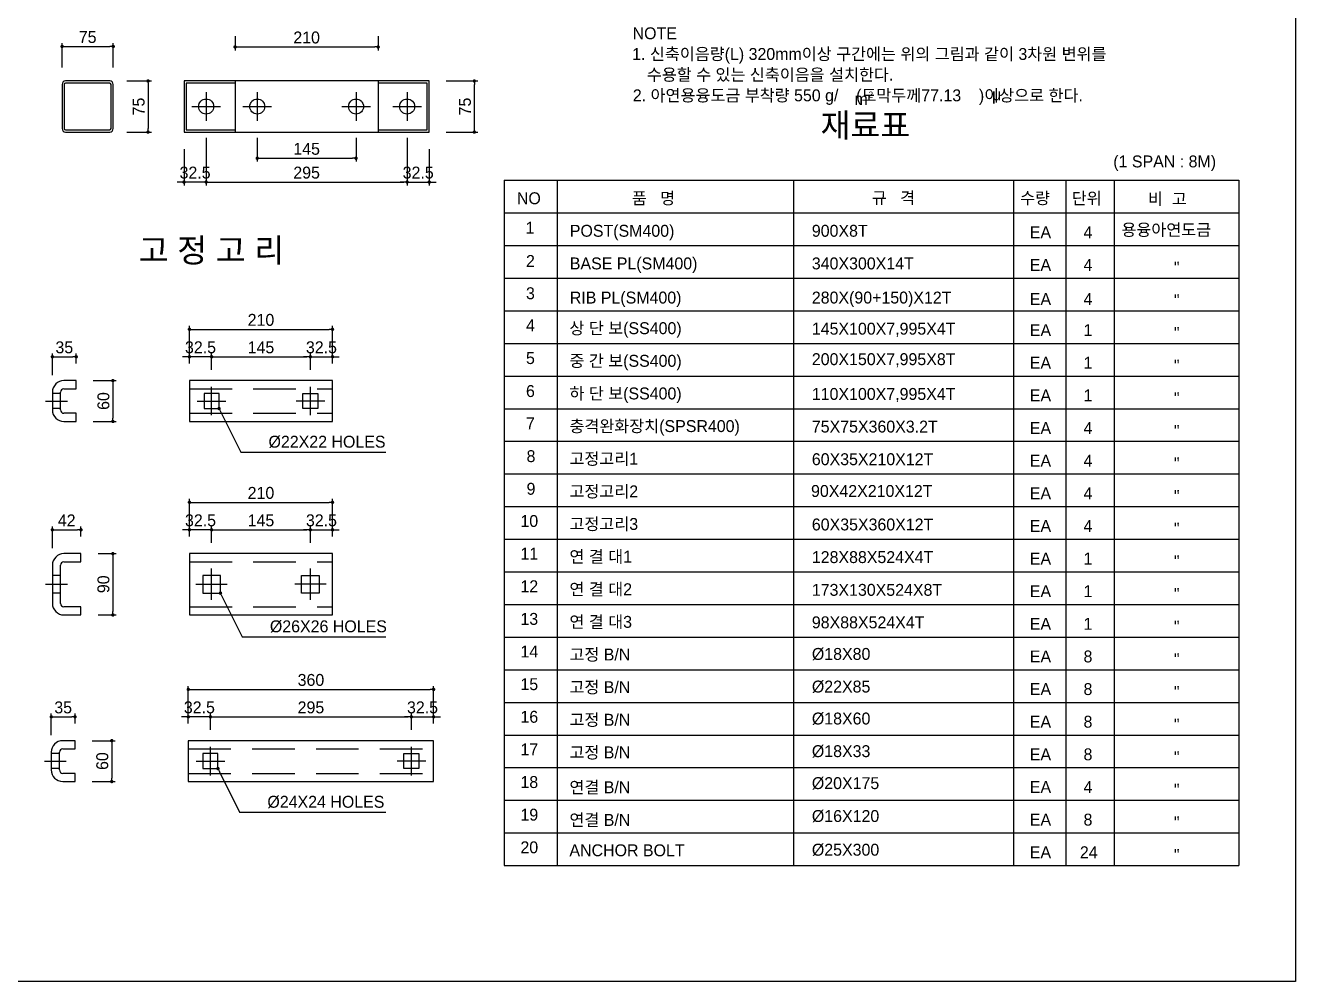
# Model space of a CAD drawing. Header units: metres. Extents: x 185094 to 267743, y 19941 to 53123.
# Drawn here: x 262549 to 266278, y 35138 to 37946 of the extents above; entities that cross this region are included whole.
import ezdxf
from ezdxf.enums import TextEntityAlignment as Align

# ---------------------------------------------------------------- set-up
doc = ezdxf.new("R2010")
doc.units = ezdxf.units.M
doc.header["$LTSCALE"] = 500
for name, pattern in [('CENTER', [2, 1.25, -0.25, 0.25, -0.25]), ('HIDDEN', [0.375, 0.25, -0.125]), ('HIDDEN2', [0.1875, 0.125, -0.0625])]:
    doc.linetypes.add(name, pattern=pattern)
doc.layers.add('DIML', color=1, linetype='Continuous')
doc.layers.add('TITL1', color=6, linetype='HIDDEN2')
doc.styles.add('HY견고딕', font='')
doc.styles.add('MtXpl_', font='신명조.shx')
doc.styles.add('휴먼고딕', font='HMKMG.TTF')
doc.styles.get('HY견고딕').set_extended_font_data('HYgtrE')

# ---------------------------------------------------------------- blocks, each defined once
blk = doc.blocks.new('_Dot')
at = {"color": 0, "linetype": 'ByBlock', "lineweight": -2}
blk.add_line((-0.5, 0), (-1, 0), dxfattribs=at)
at = {"color": 0, "linetype": 'ByBlock', "const_width": 0.5}
blk.add_lwpolyline([(-0.25, 0, 1), (0.25, 0, 1)], format="xyb", close=True, dxfattribs=at)

msp = doc.modelspace()

# ---------------------------------------------------------------- linework, layer by layer
for p, q in [((266277.7884, 40708.1171), (266277.7884, 35137.5536)), ((266277.7884, 35137.5536), (258412.3864, 35137.5536))]:
    msp.add_line(p, q)
at = {"ltscale": 0.7}
for p, q in [((262656.8308, 37772.2723), (262656.8308, 37642.2723)), ((262663.2308, 37772.2723), (262663.2308, 37642.2723)), ((262796.8308, 37782.2723), (262666.8308, 37782.2723)), ((262796.8308, 37775.8723), (262666.8308, 37775.8723)), ((262800.4308, 37642.2723), (262800.4308, 37772.2723)), ((262806.8308, 37642.2723), (262806.8308, 37772.2723)), ((263734.6835, 37782.2723), (263014.6835, 37782.2723)), ((263014.6835, 37782.2723), (263014.6835, 37632.2723)), ((263021.0835, 37775.8723), (263021.0835, 37638.6723)), ((263164.6835, 37775.8723), (263021.0835, 37775.8723)), ((263164.6835, 37782.2723), (263164.6835, 37632.2723)), ((263584.6835, 37782.2723), (263584.6835, 37632.2723)), ((263728.2835, 37775.8723), (263584.6835, 37775.8723)), ((263728.2835, 37638.6723), (263728.2835, 37775.8723)), ((263734.6835, 37632.2723), (263734.6835, 37782.2723)), ((262666.8308, 37638.6723), (262796.8308, 37638.6723)), ((262666.8308, 37632.2723), (262796.8308, 37632.2723)), ((263014.6835, 37632.2723), (263734.6835, 37632.2723)), ((263021.0835, 37638.6723), (263164.6835, 37638.6723)), ((263584.6835, 37638.6723), (263728.2835, 37638.6723)), ((262698.2957, 36902.4557), (262662.2957, 36902.4557)), ((262662.2957, 36878.4557), (262698.2957, 36878.4557)), ((262698.2957, 36878.4557), (262698.2957, 36902.4557)), ((263450.6232, 36902.4557), (263030.6232, 36902.4557)), ((263030.6232, 36902.4557), (263030.6232, 36782.4557)), ((263450.6232, 36782.4557), (263450.6232, 36902.4557)), ((262628.2957, 36868.4557), (262628.2957, 36816.4557)), ((262652.2957, 36816.4557), (262652.2957, 36868.4557)), ((263117.6232, 36864.4557), (263073.6232, 36864.4557)), ((263073.6232, 36864.4557), (263073.6232, 36820.4557)), ((263117.6232, 36820.4557), (263117.6232, 36864.4557)), ((263363.6232, 36820.4557), (263363.6232, 36864.4557)), ((263363.6232, 36864.4557), (263407.6232, 36864.4557)), ((263407.6232, 36864.4557), (263407.6232, 36820.4557)), ((262698.2957, 36806.4557), (262662.2957, 36806.4557)), ((262698.2957, 36782.4557), (262698.2957, 36806.4557)), ((263073.6232, 36820.4557), (263117.6232, 36820.4557)), ((263407.6232, 36820.4557), (263363.6232, 36820.4557)), ((262662.2957, 36782.4557), (262698.2957, 36782.4557)), ((263030.6232, 36782.4557), (263450.6232, 36782.4557)), ((262712.2957, 36394.3307), (262662.2957, 36394.3307)), ((262712.2957, 36370.3307), (262712.2957, 36394.3307)), ((263450.6232, 36394.3307), (263030.6232, 36394.3307)), ((263030.6232, 36394.3307), (263030.6232, 36214.3307)), ((263450.6232, 36214.3307), (263450.6232, 36394.3307)), ((262628.2957, 36360.3307), (262628.2957, 36248.3307)), ((262652.2957, 36248.3307), (262652.2957, 36360.3307)), ((262662.2957, 36370.3307), (262712.2957, 36370.3307)), ((263121.6232, 36330.3307), (263069.6232, 36330.3307)), ((263069.6232, 36330.3307), (263069.6232, 36278.3307)), ((263121.6232, 36278.3307), (263121.6232, 36330.3307)), ((263359.6232, 36278.3307), (263359.6232, 36330.3307)), ((263359.6232, 36330.3307), (263411.6232, 36330.3307)), ((263411.6232, 36330.3307), (263411.6232, 36278.3307)), ((263069.6232, 36278.3307), (263121.6232, 36278.3307)), ((263411.6232, 36278.3307), (263359.6232, 36278.3307)), ((262712.2957, 36238.3307), (262662.2957, 36238.3307)), ((262662.2957, 36214.3307), (262712.2957, 36214.3307)), ((262712.2957, 36214.3307), (262712.2957, 36238.3307)), ((263030.6232, 36214.3307), (263450.6232, 36214.3307)), ((262694.9673, 35845.0666), (262658.9673, 35845.0666)), ((262694.9673, 35821.0666), (262694.9673, 35845.0666)), ((263747.2948, 35845.0666), (263027.2948, 35845.0666)), ((263027.2948, 35845.0666), (263027.2948, 35725.0666)), ((263747.2948, 35725.0666), (263747.2948, 35845.0666)), ((262624.9673, 35811.0666), (262624.9673, 35759.0666)), ((262648.9673, 35759.0666), (262648.9673, 35811.0666)), ((262658.9673, 35821.0666), (262694.9673, 35821.0666)), ((263114.2948, 35807.0666), (263070.2948, 35807.0666)), ((263070.2948, 35807.0666), (263070.2948, 35763.0666)), ((263114.2948, 35763.0666), (263114.2948, 35807.0666)), ((263660.2948, 35763.0666), (263660.2948, 35807.0666)), ((263660.2948, 35807.0666), (263704.2948, 35807.0666)), ((263704.2948, 35807.0666), (263704.2948, 35763.0666)), ((263070.2948, 35763.0666), (263114.2948, 35763.0666)), ((263704.2948, 35763.0666), (263660.2948, 35763.0666)), ((262694.9673, 35749.0666), (262658.9673, 35749.0666)), ((262658.9673, 35725.0666), (262694.9673, 35725.0666)), ((262694.9673, 35725.0666), (262694.9673, 35749.0666)), ((263027.2948, 35725.0666), (263747.2948, 35725.0666))]:
    msp.add_line(p, q, dxfattribs=at)
at = {"color": 1, "linetype": 'CENTER', "ltscale": 0.7}
for p, q in [((263079.6835, 37749.2723), (263079.6835, 37665.2723)), ((263229.6835, 37749.2723), (263229.6835, 37665.2723)), ((263519.6835, 37749.2723), (263519.6835, 37665.2723)), ((263669.6835, 37749.2723), (263669.6835, 37665.2723)), ((263037.6835, 37707.2723), (263121.6835, 37707.2723)), ((263187.6835, 37707.2723), (263271.6835, 37707.2723)), ((263477.6835, 37707.2723), (263561.6835, 37707.2723)), ((263627.6835, 37707.2723), (263711.6835, 37707.2723)), ((263095.6232, 36800.4557), (263095.6232, 36884.4557)), ((263385.6232, 36800.4557), (263385.6232, 36884.4557)), ((262608.2957, 36842.4557), (262672.2957, 36842.4557)), ((263053.6232, 36842.4557), (263137.6232, 36842.4557)), ((263427.6232, 36842.4557), (263343.6232, 36842.4557)), ((263095.6232, 36258.3307), (263095.6232, 36350.3307)), ((263385.6232, 36258.3307), (263385.6232, 36350.3307)), ((262608.2957, 36304.3307), (262672.2957, 36304.3307)), ((263049.6232, 36304.3307), (263141.6232, 36304.3307)), ((263431.6232, 36304.3307), (263339.6232, 36304.3307)), ((263092.2948, 35743.0666), (263092.2948, 35827.0666)), ((263682.2948, 35743.0666), (263682.2948, 35827.0666)), ((262604.9673, 35785.0666), (262668.9673, 35785.0666)), ((263050.2948, 35785.0666), (263134.2948, 35785.0666)), ((263724.2948, 35785.0666), (263640.2948, 35785.0666))]:
    msp.add_line(p, q, dxfattribs=at)
at = {"color": 3, "linetype": 'HIDDEN'}
for p, q in [((263030.6232, 36878.4557), (263450.6232, 36878.4557)), ((262652.2957, 36864.4557), (262628.2957, 36864.4557)), ((262652.2957, 36820.4557), (262628.2957, 36820.4557)), ((263030.6232, 36806.4557), (263450.6232, 36806.4557)), ((263030.6232, 36370.3307), (263450.6232, 36370.3307)), ((262652.2957, 36330.3307), (262628.2957, 36330.3307)), ((262652.2957, 36278.3307), (262628.2957, 36278.3307)), ((263030.6232, 36238.3307), (263450.6232, 36238.3307)), ((262648.9673, 35807.0666), (262624.9673, 35807.0666)), ((263027.2948, 35821.0666), (263747.2948, 35821.0666)), ((262648.9673, 35763.0666), (262624.9673, 35763.0666)), ((263027.2948, 35749.0666), (263747.2948, 35749.0666))]:
    msp.add_line(p, q, dxfattribs=at)
at = {"ltscale": 0.7}
for centre in [(263079.6835, 37707.2723), (263229.6835, 37707.2723), (263519.6835, 37707.2723), (263669.6835, 37707.2723)]:
    msp.add_circle(centre, 22, dxfattribs=at)
for centre, radius, start, end in [((262666.8308, 37772.2723), 10, 90, 180), ((262666.8308, 37772.2723), 3.6, 90, 180), ((262796.8308, 37772.2723), 10, 0, 90), ((262796.8308, 37772.2723), 3.6, 360, 90), ((262666.8308, 37642.2723), 10, 180, 270), ((262666.8308, 37642.2723), 3.6, 180, 270), ((262796.8308, 37642.2723), 3.6, 270, 0), ((262796.8308, 37642.2723), 10, 270, 0), ((262662.2957, 36868.4557), 34, 90, 180), ((262662.2957, 36868.4557), 10, 90, 180), ((262662.2957, 36816.4557), 34, 180, 270), ((262662.2957, 36816.4557), 10, 180, 270), ((262662.2957, 36360.3307), 34, 90, 180), ((262662.2957, 36360.3307), 10, 90, 180), ((262662.2957, 36248.3307), 34, 180, 270), ((262662.2957, 36248.3307), 10, 180, 270), ((262658.9673, 35811.0666), 34, 90, 180), ((262658.9673, 35811.0666), 10, 90, 180), ((262658.9673, 35759.0666), 34, 180, 270), ((262658.9673, 35759.0666), 10, 180, 270)]:
    msp.add_arc(centre, radius, start, end, dxfattribs=at)
at = {"layer": 'DIML', "color": 1, "ltscale": 0.7}
for p, q in [((262656.8308, 37822.2723), (262656.8308, 37893.7066)), ((262666.8308, 37883.7066), (262796.8308, 37883.7066)), ((262806.8308, 37822.2723), (262806.8308, 37893.7066)), ((263164.6835, 37913.8471), (263164.6835, 37872.2459)), ((263584.6835, 37913.8471), (263584.6835, 37872.2459)), ((263174.6835, 37882.2459), (263574.6835, 37882.2459)), ((262846.8308, 37782.2723), (262919.0508, 37782.2723)), ((262909.0508, 37772.2723), (262909.0508, 37642.2723)), ((263784.6835, 37782.2723), (263876.9673, 37782.2723)), ((263866.9673, 37642.2723), (263866.9673, 37772.2723)), ((262846.8308, 37632.2723), (262919.0508, 37632.2723)), ((263784.6835, 37632.2723), (263876.9673, 37632.2723)), ((263079.6835, 37615.2723), (263079.6835, 37475.4778)), ((263229.6835, 37615.2723), (263229.6835, 37545.3921)), ((263519.6835, 37615.2723), (263519.6835, 37545.3921)), ((263669.6835, 37615.2723), (263669.6835, 37475.4778)), ((263014.6835, 37582.2723), (263014.6835, 37475.4778)), ((263239.6835, 37555.3921), (263509.6835, 37555.3921)), ((263734.6835, 37582.2723), (263734.6835, 37475.4778)), ((263079.6835, 37524.1009), (263079.6835, 37475.4778)), ((263004.6835, 37485.4778), (262994.6835, 37485.4778)), ((263079.6835, 37485.4778), (263014.6835, 37485.4778)), ((263089.6835, 37485.4778), (263659.6835, 37485.4778)), ((263089.6835, 37485.4778), (263099.6835, 37485.4778)), ((263659.6835, 37485.4778), (263649.6835, 37485.4778)), ((263669.6835, 37495.0208), (263669.6835, 37475.4778)), ((263669.6835, 37485.4778), (263734.6835, 37485.4778)), ((263744.6835, 37485.4778), (263754.6835, 37485.4778)), ((263030.6232, 36952.4557), (263030.6232, 37062.9929)), ((263040.6232, 37052.9929), (263440.6232, 37052.9929)), ((263450.6232, 36952.4557), (263450.6232, 37062.9929)), ((262628.2957, 36918.4557), (262628.2957, 36982.4557)), ((262638.2957, 36972.4557), (262688.2957, 36972.4557)), ((262698.2957, 36952.4557), (262698.2957, 36982.4557)), ((263020.6232, 36972.4557), (263010.6232, 36972.4557)), ((263030.6232, 36952.4557), (263030.6232, 36982.4557)), ((263095.6232, 36972.4557), (263030.6232, 36972.4557)), ((263095.6232, 36982.4664), (263095.6232, 36982.4557)), ((263095.6232, 36934.4557), (263095.6232, 36982.4557)), ((263105.6232, 36972.4557), (263375.6232, 36972.4557)), ((263105.6232, 36972.4557), (263115.6232, 36972.4557)), ((263375.6232, 36972.4557), (263365.6232, 36972.4557)), ((263385.6232, 36978.505), (263385.6232, 36982.4557)), ((263385.6232, 36934.4557), (263385.6232, 36982.4557)), ((263385.6232, 36972.4557), (263450.6232, 36972.4557)), ((263450.6232, 36952.4557), (263450.6232, 36982.4557)), ((263460.6232, 36972.4557), (263470.6232, 36972.4557)), ((262748.2957, 36902.4557), (262815.8526, 36902.4557)), ((262805.8526, 36892.4557), (262805.8526, 36792.4557)), ((262748.2957, 36782.4557), (262815.8526, 36782.4557)), ((263030.6232, 36444.3307), (263030.6232, 36554.8679)), ((263040.6232, 36544.8679), (263440.6232, 36544.8679)), ((263450.6232, 36444.3307), (263450.6232, 36554.8679)), ((262628.2957, 36410.3307), (262628.2957, 36474.3307)), ((262712.2957, 36444.3307), (262712.2957, 36474.3307)), ((263030.6232, 36444.3307), (263030.6232, 36474.3307)), ((263095.6232, 36474.3414), (263095.6232, 36474.3307)), ((263095.6232, 36426.3307), (263095.6232, 36474.3307)), ((263385.6232, 36470.38), (263385.6232, 36474.3307)), ((263385.6232, 36426.3307), (263385.6232, 36474.3307)), ((263450.6232, 36444.3307), (263450.6232, 36474.3307)), ((262638.2957, 36464.3307), (262702.2957, 36464.3307)), ((263020.6232, 36464.3307), (263010.6232, 36464.3307)), ((263095.6232, 36464.3307), (263030.6232, 36464.3307)), ((263105.6232, 36464.3307), (263115.6232, 36464.3307)), ((263105.6232, 36464.3307), (263375.6232, 36464.3307)), ((263375.6232, 36464.3307), (263365.6232, 36464.3307)), ((263385.6232, 36464.3307), (263450.6232, 36464.3307)), ((263460.6232, 36464.3307), (263470.6232, 36464.3307)), ((262762.2957, 36394.3307), (262815.8743, 36394.3307)), ((262805.8743, 36384.3307), (262805.8743, 36224.3307)), ((262762.2957, 36214.3307), (262815.8743, 36214.3307)), ((263027.2948, 35895.0666), (263027.2948, 36005.6039)), ((263037.2948, 35995.6039), (263737.2948, 35995.6039)), ((263747.2948, 35895.0666), (263747.2948, 36005.6039)), ((262624.9673, 35861.0666), (262624.9673, 35925.0666)), ((262634.9673, 35915.0666), (262684.9673, 35915.0666)), ((262694.9673, 35895.0666), (262694.9673, 35925.0666)), ((263017.2948, 35915.0666), (263007.2948, 35915.0666)), ((263027.2948, 35895.0666), (263027.2948, 35925.0666)), ((263092.2948, 35915.0666), (263027.2948, 35915.0666)), ((263092.2948, 35877.0666), (263092.2948, 35925.0666)), ((263092.2948, 35877.0666), (263092.2948, 35925.0666)), ((263102.2948, 35915.0666), (263672.2948, 35915.0666)), ((263102.2948, 35915.0666), (263112.2948, 35915.0666)), ((263672.2948, 35915.0666), (263662.2948, 35915.0666)), ((263682.2948, 35877.0666), (263682.2948, 35925.0666)), ((263682.2948, 35921.1159), (263682.2948, 35925.0666)), ((263682.2948, 35915.0666), (263747.2948, 35915.0666)), ((263747.2948, 35895.0666), (263747.2948, 35925.0666)), ((263757.2948, 35915.0666), (263767.2948, 35915.0666)), ((262744.9673, 35845.0666), (262812.5242, 35845.0666)), ((262802.5242, 35835.0666), (262802.5242, 35735.0666)), ((262744.9673, 35725.0666), (262812.5242, 35725.0666))]:
    msp.add_line(p, q, dxfattribs=at)
at = {"layer": 'DIML'}
for p, q in [((263954.9392, 37490.7515), (263954.9392, 35478.4082)), ((263954.9392, 37490.7515), (266025.1394, 37490.7515)), ((263954.9392, 37490.7515), (266111.39, 37490.7515)), ((264109.7458, 37490.7515), (264109.7458, 35478.4082)), ((264803.9879, 37490.7515), (264803.9879, 35478.4082)), ((265449.7576, 37490.7515), (265449.7576, 35478.4082)), ((265603.2372, 37490.7515), (265603.2372, 35478.4082)), ((265744.7262, 37490.7515), (265744.7262, 35478.4082)), ((266111.39, 37490.7515), (266111.39, 35478.4082)), ((263954.9392, 37394.9257), (266111.39, 37394.9257)), ((263954.9392, 37299.0998), (266111.39, 37299.0998)), ((263954.9392, 37203.2739), (266111.39, 37203.2739)), ((263954.9392, 37107.448), (266111.39, 37107.448)), ((263954.9392, 37011.6222), (266111.39, 37011.6222)), ((263954.9392, 36915.7963), (266111.39, 36915.7963)), ((263954.9392, 36819.9704), (266111.39, 36819.9704)), ((263954.9392, 36724.1445), (266111.39, 36724.1445)), ((263954.9392, 36628.3187), (266111.39, 36628.3187)), ((263954.9392, 36532.4928), (266111.39, 36532.4928)), ((263954.9392, 36436.6669), (266111.39, 36436.6669)), ((263954.9392, 36340.841), (266111.39, 36340.841)), ((263954.9392, 36245.0152), (266111.39, 36245.0152)), ((263954.9392, 36149.1893), (266111.39, 36149.1893)), ((263954.9392, 36053.3634), (266111.39, 36053.3634)), ((263954.9392, 35957.5375), (266111.39, 35957.5375)), ((263954.9392, 35861.7117), (266111.39, 35861.7117)), ((263954.9392, 35765.8858), (266111.39, 35765.8858)), ((263954.9392, 35670.0599), (266111.39, 35670.0599)), ((263954.9392, 35574.234), (266111.39, 35574.234)), ((263954.9392, 35478.4082), (266111.39, 35478.4082))]:
    msp.add_line(p, q, dxfattribs=at)
at = {"layer": 'DIML', "ltscale": 0.7}
for points in [[(263122.1627, 36811.4075), (263181.3469, 36692.0529), (263607.4048, 36692.0529)], [(263126.1627, 36269.2825), (263185.3469, 36149.9279), (263607.4048, 36149.9279)], [(263118.8343, 35754.0184), (263178.0185, 35634.6638), (263607.4048, 35634.6638)]]:
    msp.add_lwpolyline(points, dxfattribs=at)

# ---------------------------------------------------------------- block references
at = {"layer": 'DIML', "color": 1, "ltscale": 0.7, "xscale": 10, "yscale": 10, "zscale": 10}
for p, rotation in [((262656.8308, 37883.7066), 180), ((263164.6835, 37882.2459), 180), ((262909.0508, 37782.2723), 90), ((263866.9673, 37782.2723), 90), ((262909.0508, 37632.2723), 270), ((263866.9673, 37632.2723), 270), ((263229.6835, 37555.3921), 180), ((263079.6835, 37485.4778), 180), ((263079.6835, 37485.4778), 180), ((263734.6835, 37485.4778), 180), ((263030.6232, 37052.9929), 180), ((262628.2957, 36972.4557), 180), ((263095.6232, 36972.4557), 180), ((263095.6232, 36972.4557), 180), ((263450.6232, 36972.4557), 180), ((262805.8526, 36902.4557), 90), ((262805.8526, 36782.4557), 270), ((263030.6232, 36544.8679), 180), ((262628.2957, 36464.3307), 180), ((263095.6232, 36464.3307), 180), ((263095.6232, 36464.3307), 180), ((263450.6232, 36464.3307), 180), ((262805.8743, 36394.3307), 90), ((262805.8743, 36214.3307), 270), ((263027.2948, 35995.6039), 180), ((262624.9673, 35915.0666), 180), ((263092.2948, 35915.0666), 180), ((263092.2948, 35915.0666), 180), ((263747.2948, 35915.0666), 180), ((262802.5242, 35845.0666), 90), ((262802.5242, 35725.0666), 270)]:
    msp.add_blockref('_Dot', p, dxfattribs=dict(at, rotation=rotation))
for p in [(262806.8308, 37883.7066), (263584.6835, 37882.2459), (263519.6835, 37555.3921), (263014.6835, 37485.4778), (263669.6835, 37485.4778), (263669.6835, 37485.4778), (263450.6232, 37052.9929), (262698.2957, 36972.4557), (263030.6232, 36972.4557), (263385.6232, 36972.4557), (263385.6232, 36972.4557), (263450.6232, 36544.8679), (262712.2957, 36464.3307), (263030.6232, 36464.3307), (263385.6232, 36464.3307), (263385.6232, 36464.3307), (263747.2948, 35995.6039), (262694.9673, 35915.0666), (263027.2948, 35915.0666), (263682.2948, 35915.0666), (263682.2948, 35915.0666)]:
    msp.add_blockref('_Dot', p, dxfattribs=at)
at = {"layer": 'DIML', "ltscale": 0.7, "xscale": 10, "yscale": 10, "zscale": 10}
for p, rotation in [((263117.7202, 36820.3665), 116.3753522162012), ((263121.7202, 36278.2415), 116.3753522159925), ((263114.3918, 35762.9775), 116.3753522164227)]:
    msp.add_blockref('_Dot', p, dxfattribs=dict(at, rotation=rotation))

# ---------------------------------------------------------------- texts
at = {"layer": 'DIML', "color": 7}
for s, height, style, p in [('NOTE', 35, '휴먼고딕', (264331.4723, 37904.843)), ('1. 신축이음량(L) 320mm이상 구간에는 위의 그림과 같이 3차원 변위를', 35, '휴먼고딕', (264330.2159, 37844.0866)), ('   수용할 수 있는 신축이음을 설치한다.', 35, '휴먼고딕', (264334.1646, 37783.3302)), ('2. 아연용융도금 부착량 550 g/    (도막두께77.13    )이상으로 한다.', 35, '휴먼고딕', (264332.1902, 37722.5738)), ('m', 35, '휴먼고딕', (264982.9127, 37712.0717)), ('2', 17.5, '휴먼고딕', (265024.3615, 37733.7121)), ('μ', 35, 'MtXpl_', (265386.6853, 37725.1179)), ('(1 SPAN : 8M)', 35, '휴먼고딕', (265742.643, 37528.5352)), ('NO', 35, '휴먼고딕', (263991.9124, 37420.4444)), ('품   명', 35, '휴먼고딕', (264329.1393, 37420.5091)), ('규   격', 35, '휴먼고딕', (265033.9696, 37421.445)), ('수량', 35, '휴먼고딕', (265469.0357, 37420.9883)), ('단위', 35, '휴먼고딕', (265620.6302, 37420.2932)), ('비  고', 35, '휴먼고딕', (265844.3088, 37418.4875)), ('1', 35, '휴먼고딕', (264017.3681, 37333.9108)), ('POST(SM400)', 35, '휴먼고딕', (264147.2892, 37324.8639)), ('용융아연도금', 35, '휴먼고딕', (265766.4469, 37327.8682)), ('900X8T', 35, '휴먼고딕', (264857.707, 37324.8639)), ('EA', 35, '휴먼고딕', (265497.6535, 37320.5726)), ('4', 35, '휴먼고딕', (265655.2614, 37320.5726)), ('2', 35, '휴먼고딕', (264018.5687, 37236.219)), ('BASE PL(SM400)', 35, '휴먼고딕', (264147.2892, 37229.038)), ('340X300X14T', 35, '휴먼고딕', (264857.707, 37229.038)), ('EA', 35, '휴먼고딕', (265497.6535, 37224.7467)), ('4', 35, '휴먼고딕', (265655.2614, 37224.7467)), ('"', 35, '휴먼고딕', (265920.5091, 37216.6328)), ('3', 35, '휴먼고딕', (264018.5687, 37141.4758)), ('RIB PL(SM400)', 35, '휴먼고딕', (264147.2892, 37128.7749)), ('280X(90+150)X12T', 35, '휴먼고딕', (264857.707, 37128.7749)), ('EA', 35, '휴먼고딕', (265497.6535, 37124.4836)), ('4', 35, '휴먼고딕', (265655.2614, 37124.4836)), ('"', 35, '휴먼고딕', (265920.5091, 37120.8069)), ('4', 35, '휴먼고딕', (264018.5687, 37046.9511)), ('상 단 보(SS400)', 35, '휴먼고딕', (264146.0759, 37038.8487)), ('145X100X7,995X4T', 35, '휴먼고딕', (264857.707, 37037.3862)), ('EA', 35, '휴먼고딕', (265497.6535, 37033.095)), ('1', 35, '휴먼고딕', (265655.2614, 37033.095)), ('"', 35, '휴먼고딕', (265920.5091, 37024.981)), ('5', 35, '휴먼고딕', (264018.5687, 36951.1248)), ('중 간 보(SS400)', 35, '휴먼고딕', (264146.0759, 36943.0229)), ('200X150X7,995X8T', 35, '휴먼고딕', (264857.707, 36947.8694)), ('EA', 35, '휴먼고딕', (265497.6535, 36937.2691)), ('1', 35, '휴먼고딕', (265655.2614, 36937.2691)), ('"', 35, '휴먼고딕', (265920.5091, 36929.1552)), ('6', 35, '휴먼고딕', (264018.5687, 36854.2153)), ('하 단 보(SS400)', 35, '휴먼고딕', (264146.0759, 36847.197)), ('110X100X7,995X4T', 35, '휴먼고딕', (264857.707, 36845.7345)), ('EA', 35, '휴먼고딕', (265497.6535, 36841.4432)), ('1', 35, '휴먼고딕', (265655.2614, 36841.4432)), ('"', 35, '휴먼고딕', (265920.5091, 36833.3293)), ('7', 35, '휴먼고딕', (264018.5687, 36759.4721)), ('충격완화장치(SPSR400)', 35, '휴먼고딕', (264146.0759, 36751.3711)), ('75X75X360X3.2T', 35, '휴먼고딕', (264857.707, 36749.9086)), ('EA', 35, '휴먼고딕', (265497.6535, 36745.6174)), ('4', 35, '휴먼고딕', (265655.2614, 36745.6174)), ('"', 35, '휴먼고딕', (265920.5091, 36737.5034)), ('Ø22X22 HOLES', 35, '휴먼고딕', (263262.8023, 36705.5064)), ('8', 35, '휴먼고딕', (264020.2881, 36663.0645)), ('고정고리1', 35, '휴먼고딕', (264146.0759, 36655.5452)), ('60X35X210X12T', 35, '휴먼고딕', (264857.707, 36654.0827)), ('EA', 35, '휴먼고딕', (265497.6535, 36649.7915)), ('4', 35, '휴먼고딕', (265655.2614, 36649.7915)), ('"', 35, '휴먼고딕', (265920.5091, 36641.6775)), ('9', 35, '휴먼고딕', (264020.2881, 36567.2381)), ('고정고리2', 35, '휴먼고딕', (264146.0759, 36559.7194)), ('90X42X210X12T', 35, '휴먼고딕', (264855.4115, 36560.8089)), ('EA', 35, '휴먼고딕', (265497.6535, 36553.9656)), ('4', 35, '휴먼고딕', (265655.2614, 36553.9656)), ('"', 35, '휴먼고딕', (265920.5091, 36545.8517)), ('10', 35, '휴먼고딕', (264002.3242, 36472.6474)), ('고정고리3', 35, '휴먼고딕', (264146.0759, 36463.8935)), ('60X35X360X12T', 35, '휴먼고딕', (264857.707, 36462.431)), ('EA', 35, '휴먼고딕', (265497.6535, 36458.1397)), ('4', 35, '휴먼고딕', (265655.2614, 36458.1397)), ('"', 35, '휴먼고딕', (265920.5091, 36450.0258)), ('11', 35, '휴먼고딕', (264002.3242, 36376.8215)), ('연 결 대1', 35, '휴먼고딕', (264146.0759, 36368.0676)), ('128X88X524X4T', 35, '휴먼고딕', (264857.707, 36366.6051)), ('EA', 35, '휴먼고딕', (265497.6535, 36362.3139)), ('1', 35, '휴먼고딕', (265655.2614, 36362.3139)), ('"', 35, '휴먼고딕', (265920.5091, 36354.1999)), ('12', 35, '휴먼고딕', (264002.3242, 36280.9957)), ('연 결 대2', 35, '휴먼고딕', (264146.0759, 36272.2417)), ('173X130X524X8T', 35, '휴먼고딕', (264857.707, 36270.4145)), ('EA', 35, '휴먼고딕', (265497.6535, 36266.488)), ('1', 35, '휴먼고딕', (265655.2614, 36266.488)), ('"', 35, '휴먼고딕', (265920.5091, 36258.374)), ('13', 35, '휴먼고딕', (264002.3242, 36185.1698)), ('연 결 대3', 35, '휴먼고딕', (264146.0759, 36176.4159)), ('98X88X524X4T', 35, '휴먼고딕', (264857.707, 36174.9534)), ('EA', 35, '휴먼고딕', (265497.6535, 36170.6621)), ('1', 35, '휴먼고딕', (265655.2614, 36170.6621)), ('Ø26X26 HOLES', 35, '휴먼고딕', (263266.8023, 36163.3814)), ('"', 35, '휴먼고딕', (265920.5091, 36162.5482)), ('14', 35, '휴먼고딕', (264002.3242, 36089.3439)), ('고정 B/N', 35, '휴먼고딕', (264146.0759, 36080.59)), ('Ø18X80', 35, '휴먼고딕', (264857.8127, 36082.2831)), ('EA', 35, '휴먼고딕', (265497.6535, 36074.8362)), ('8', 35, '휴먼고딕', (265655.2614, 36074.8362)), ('"', 35, '휴먼고딕', (265920.5091, 36066.7223)), ('15', 35, '휴먼고딕', (264002.3242, 35993.518)), ('고정 B/N', 35, '휴먼고딕', (264146.0759, 35984.7641)), ('Ø22X85', 35, '휴먼고딕', (264857.8127, 35986.4573)), ('EA', 35, '휴먼고딕', (265497.6535, 35979.0104)), ('8', 35, '휴먼고딕', (265655.2614, 35979.0104)), ('"', 35, '휴먼고딕', (265920.5091, 35970.8964)), ('16', 35, '휴먼고딕', (264002.3242, 35897.6922)), ('고정 B/N', 35, '휴먼고딕', (264146.0759, 35888.9382)), ('Ø18X60', 35, '휴먼고딕', (264857.8127, 35892.5841)), ('EA', 35, '휴먼고딕', (265497.6535, 35883.1845)), ('8', 35, '휴먼고딕', (265655.2614, 35883.1845)), ('"', 35, '휴먼고딕', (265920.5091, 35875.0705)), ('17', 35, '휴먼고딕', (264002.3242, 35801.8663)), ('Ø18X33', 35, '휴먼고딕', (264857.8127, 35796.7582)), ('고정 B/N', 35, '휴먼고딕', (264146.0759, 35793.1124)), ('EA', 35, '휴먼고딕', (265497.6535, 35787.3586)), ('8', 35, '휴먼고딕', (265655.2614, 35787.3586)), ('"', 35, '휴먼고딕', (265920.5091, 35779.2447)), ('18', 35, '휴먼고딕', (264002.3242, 35706.0404)), ('연결 B/N', 35, '휴먼고딕', (264146.0759, 35690.6366)), ('Ø20X175', 35, '휴먼고딕', (264857.8127, 35702.894)), ('EA', 35, '휴먼고딕', (265497.6535, 35691.5327)), ('4', 35, '휴먼고딕', (265655.2614, 35691.5327)), ('Ø24X24 HOLES', 35, '휴먼고딕', (263259.4739, 35648.1173)), ('"', 35, '휴먼고딕', (265920.5091, 35683.4188)), ('19', 35, '휴먼고딕', (264002.3242, 35610.2145)), ('연결 B/N', 35, '휴먼고딕', (264146.0759, 35594.8107)), ('Ø16X120', 35, '휴먼고딕', (264857.8127, 35606.2429)), ('EA', 35, '휴먼고딕', (265497.6535, 35595.7069)), ('8', 35, '휴먼고딕', (265655.2614, 35595.7069)), ('"', 35, '휴먼고딕', (265920.5091, 35587.5929)), ('20', 35, '휴먼고딕', (264002.3242, 35514.3887)), ('ANCHOR BOLT', 35, '휴먼고딕', (264146.0759, 35505.6347)), ('Ø25X300', 35, '휴먼고딕', (264857.8127, 35507.3279)), ('EA', 35, '휴먼고딕', (265497.6535, 35499.881)), ('24', 35, '휴먼고딕', (265644.6897, 35499.881)), ('"', 35, '휴먼고딕', (265920.5091, 35491.767))]:
    msp.add_text(s, height=height, dxfattribs=dict(at, style=style)).set_placement(p)
at = {"layer": 'DIML', "color": 7, "ltscale": 0.7, "char_height": 35, "attachment_point": 5, "style": '휴먼고딕'}
for s, insert in [('75', (262731.8308, 37911.2066)), ('210', (263374.6835, 37909.8357)), ('145', (263374.6835, 37582.8921)), ('32.5', (263047.1835, 37513.0676)), ('295', (263374.6835, 37512.9778)), ('32.5', (263702.1835, 37513.0676)), ('210', (263240.6232, 37080.5827)), ('35', (262663.2957, 36999.9557)), ('32.5', (263063.1232, 37000.0454)), ('145', (263240.6232, 36999.9557)), ('32.5', (263418.1232, 37000.0454)), ('210', (263240.6232, 36572.4577)), ('42', (262670.2957, 36491.8307)), ('32.5', (263063.1232, 36491.9204)), ('145', (263240.6232, 36491.8307)), ('32.5', (263418.1232, 36491.9204)), ('360', (263387.2948, 36023.1936)), ('35', (262659.9673, 35942.5666)), ('32.5', (263059.7948, 35942.6563)), ('295', (263387.2948, 35942.5666)), ('32.5', (263714.7948, 35942.6563))]:
    msp.add_mtext(s, dxfattribs=dict(at, insert=insert))
at = {"layer": 'DIML', "color": 7, "ltscale": 0.7, "char_height": 35, "attachment_point": 5, "rotation": 90, "style": '휴먼고딕'}
for s, insert in [('75', (262881.5508, 37707.2723)), ('75', (263839.4673, 37707.2723)), ('60', (262778.2628, 36842.4557)), ('90', (262778.2845, 36304.3307)), ('60', (262774.9344, 35785.0666))]:
    msp.add_mtext(s, dxfattribs=dict(at, insert=insert))
at = {"layer": 'TITL1', "style": 'HY견고딕'}
for s, p in [('재료표 ', (265027.6162, 37617.2323)), ('고 정 고 리', (263095.3443, 37250.1784))]:
    msp.add_text(s, height=70, dxfattribs=at).set_placement(p, align=Align.CENTER)

doc.saveas('drawing.dxf')
